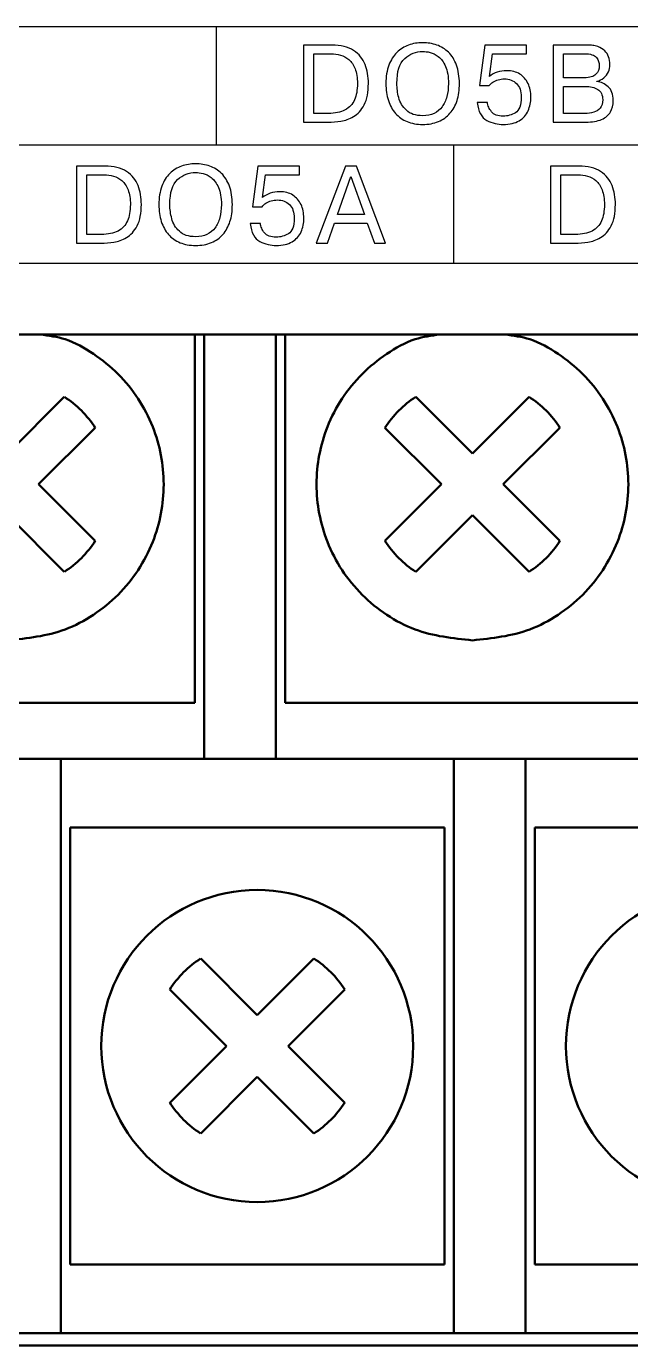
# Model space of a CAD drawing. Header units: millimetres. Extents: x 3520 to 8864, y 403 to 1747.
# Drawn here: x 7332.43 to 7342.12, y 1160.65 to 1181.79 of the extents above; entities that cross this region are included whole.
import ezdxf

# ---------------------------------------------------------------- set-up
doc = ezdxf.new("R2010")
doc.units = ezdxf.units.MM
doc.layers.add('main', color=5, linetype='Continuous', lineweight=50)
doc.layers.add('text', color=250, linetype='Continuous')

msp = doc.modelspace()

# ---------------------------------------------------------------- linework, layer by layer
at = {"layer": 'main', "color": 0, "linetype": 'Continuous'}
for p, q in [((7319.534, 1176.85, 1518.358), (7378.534, 1176.85, 1518.358)), ((7335.134, 1174.45, 1518.358), (7335.134, 1176.85, 1518.358)), ((7335.284, 1176.85, 1518.358), (7335.284, 1171.05, 1518.358)), ((7336.434, 1171.05, 1518.358), (7336.434, 1176.85, 1518.358)), ((7336.584, 1176.85, 1518.358), (7336.584, 1174.45, 1518.358)), ((7332.134, 1174.945, 1518.358), (7333.041, 1175.852, 1518.358)), ((7338.677, 1175.852, 1518.358), (7339.584, 1174.945, 1518.358)), ((7339.584, 1174.945, 1518.358), (7340.491, 1175.852, 1518.358)), ((7333.536, 1175.357, 1518.358), (7332.629, 1174.45, 1518.358)), ((7339.089, 1174.45, 1518.358), (7338.182, 1175.357, 1518.358)), ((7340.986, 1175.357, 1518.358), (7340.079, 1174.45, 1518.358)), ((7332.629, 1174.45, 1518.358), (7333.536, 1173.542, 1518.358)), ((7335.134, 1170.95, 1518.358), (7335.134, 1174.45, 1518.358)), ((7336.584, 1174.45, 1518.358), (7336.584, 1170.95, 1518.358)), ((7338.182, 1173.542, 1518.358), (7339.089, 1174.45, 1518.358)), ((7340.079, 1174.45, 1518.358), (7340.986, 1173.542, 1518.358)), ((7333.041, 1173.047, 1518.358), (7332.134, 1173.955, 1518.358)), ((7339.584, 1173.955, 1518.358), (7338.677, 1173.047, 1518.358)), ((7340.491, 1173.047, 1518.358), (7339.584, 1173.955, 1518.358)), ((7335.284, 1171.05, 1518.358), (7335.284, 1170.05, 1518.358)), ((7336.434, 1170.05, 1518.358), (7336.434, 1171.05, 1518.358)), ((7329.134, 1170.95, 1518.358), (7335.134, 1170.95, 1518.358)), ((7336.584, 1170.95, 1518.358), (7342.584, 1170.95, 1518.358)), ((7335.284, 1170.05, 1518.358), (7328.984, 1170.05, 1518.358)), ((7332.984, 1161.85, 1518.358), (7332.984, 1170.05, 1518.358)), ((7335.284, 1170.05, 1518.358), (7336.434, 1170.05, 1518.358)), ((7342.734, 1170.05, 1518.358), (7336.434, 1170.05, 1518.358)), ((7339.284, 1170.05, 1518.358), (7339.284, 1161.85, 1518.358)), ((7340.434, 1161.85, 1518.358), (7340.434, 1170.05, 1518.358)), ((7339.134, 1168.95, 1518.358), (7333.134, 1168.95, 1518.358)), ((7333.134, 1168.95, 1518.358), (7333.134, 1165.45, 1518.358)), ((7339.134, 1165.45, 1518.358), (7339.134, 1168.95, 1518.358)), ((7340.584, 1168.95, 1518.358), (7340.584, 1165.45, 1518.358)), ((7346.584, 1168.95, 1518.358), (7340.584, 1168.95, 1518.358)), ((7336.134, 1165.945, 1518.358), (7335.227, 1166.852, 1518.358)), ((7337.041, 1166.852, 1518.358), (7336.134, 1165.945, 1518.358)), ((7334.732, 1166.357, 1518.358), (7335.639, 1165.45, 1518.358)), ((7336.629, 1165.45, 1518.358), (7337.536, 1166.357, 1518.358)), ((7333.134, 1165.45, 1518.358), (7333.134, 1161.95, 1518.358)), ((7335.639, 1165.45, 1518.358), (7334.732, 1164.542, 1518.358)), ((7337.536, 1164.542, 1518.358), (7336.629, 1165.45, 1518.358)), ((7339.134, 1161.95, 1518.358), (7339.134, 1165.45, 1518.358)), ((7340.584, 1165.45, 1518.358), (7340.584, 1161.95, 1518.358)), ((7335.227, 1164.047, 1518.358), (7336.134, 1164.955, 1518.358)), ((7336.134, 1164.955, 1518.358), (7337.041, 1164.047, 1518.358)), ((7332.984, 1160.85, 1518.358), (7332.984, 1161.85, 1518.358)), ((7333.134, 1161.95, 1518.358), (7339.134, 1161.95, 1518.358)), ((7339.284, 1161.85, 1518.358), (7339.284, 1160.85, 1518.358)), ((7340.434, 1160.85, 1518.358), (7340.434, 1161.85, 1518.358)), ((7340.584, 1161.95, 1518.358), (7346.584, 1161.95, 1518.358)), ((7331.834, 1160.85, 1518.358), (7332.984, 1160.85, 1518.358)), ((7332.984, 1160.85, 1518.358), (7339.284, 1160.85, 1518.358)), ((7339.284, 1160.85, 1518.358), (7340.434, 1160.85, 1518.358)), ((7340.434, 1160.85, 1518.358), (7346.734, 1160.85, 1518.358)), ((7320.934, 1160.65, 1518.358), (7377.134, 1160.65, 1518.358))]:
    msp.add_line(p, q, dxfattribs=at)
for centre in [(7336.134, 1165.45, 1518.358), (7343.584, 1165.45, 1518.358)]:
    msp.add_circle(centre, 2.5, dxfattribs=at)
for centre, start, end in [((7332.134, 1174.45, 1518.358), 32.9031, 57.0969), ((7339.584, 1174.45, 1518.358), 122.9031, 147.0969), ((7339.584, 1174.45, 1518.358), 32.9031, 57.0969), ((7332.134, 1174.45, 1518.358), 302.9031, 327.0969), ((7339.584, 1174.45, 1518.358), 212.9031, 237.0969), ((7339.584, 1174.45, 1518.358), 302.9031, 327.0969), ((7336.134, 1165.45, 1518.358), 122.9031, 147.0969), ((7336.134, 1165.45, 1518.358), 32.9031, 57.0969), ((7336.134, 1165.45, 1518.358), 212.9031, 237.0969), ((7336.134, 1165.45, 1518.358), 302.9031, 327.0969)]:
    msp.add_arc(centre, 1.67, start, end, dxfattribs=at)
for points, knots in [([(7332.658, 1176.85, 1518.358), (7332.793, 1176.832, 1518.358), (7333.097, 1176.792, 1518.358), (7333.515, 1176.549, 1518.358), (7333.914, 1176.231, 1518.358), (7334.239, 1175.832, 1518.358), (7334.54, 1175.249, 1518.358), (7334.695, 1174.45, 1518.358), (7334.54, 1173.65, 1518.358), (7334.239, 1173.067, 1518.358), (7333.914, 1172.669, 1518.358), (7333.516, 1172.346, 1518.358), (7332.934, 1172.035, 1518.358), (7332.448, 1171.983, 1518.358), (7332.134, 1171.95, 1518.358)], [0, 0, 0, 0, 0.055286, 0.12523, 0.195101, 0.265045, 0.334916, 0.463401, 0.591886, 0.66183, 0.7317, 0.801644, 0.871515, 1, 1, 1, 1]), ([(7339.584, 1171.95, 1518.358), (7339.27, 1171.983, 1518.358), (7338.784, 1172.035, 1518.358), (7338.201, 1172.346, 1518.358), (7337.804, 1172.669, 1518.358), (7337.479, 1173.067, 1518.358), (7337.178, 1173.65, 1518.358), (7337.023, 1174.45, 1518.358), (7337.178, 1175.25, 1518.358), (7337.479, 1175.832, 1518.358), (7337.804, 1176.231, 1518.358), (7338.203, 1176.549, 1518.358), (7338.621, 1176.792, 1518.358), (7338.925, 1176.832, 1518.358), (7339.06, 1176.85, 1518.358)], [0, 0, 0, 0, 0.128485, 0.198429, 0.2683, 0.338244, 0.408114, 0.536599, 0.665084, 0.735028, 0.804899, 0.874843, 0.944714, 1, 1, 1, 1]), ([(7340.108, 1176.85, 1518.358), (7340.243, 1176.832, 1518.358), (7340.547, 1176.792, 1518.358), (7340.965, 1176.549, 1518.358), (7341.364, 1176.231, 1518.358), (7341.689, 1175.832, 1518.358), (7341.99, 1175.249, 1518.358), (7342.145, 1174.45, 1518.358), (7341.99, 1173.65, 1518.358), (7341.689, 1173.067, 1518.358), (7341.364, 1172.669, 1518.358), (7340.966, 1172.346, 1518.358), (7340.384, 1172.035, 1518.358), (7339.898, 1171.983, 1518.358), (7339.584, 1171.95, 1518.358)], [0, 0, 0, 0, 0.055286, 0.12523, 0.195101, 0.265045, 0.334916, 0.463401, 0.591886, 0.66183, 0.7317, 0.801644, 0.871515, 1, 1, 1, 1])]:
    msp.add_open_spline(points, degree=3, knots=knots, dxfattribs=at)
at = {"layer": 'text', "color": 0}
for points, knots in [([(7321.181, 1177.988, 1518.358), (7321.181, 1177.988, 1518.358), (7376.381, 1177.988, 1518.358), (7376.381, 1177.988, 1518.358), (7376.381, 1177.988, 1518.358), (7376.381, 1177.988, 1518.358), (7376.381, 1181.788, 1518.358), (7376.381, 1181.788, 1518.358), (7376.381, 1181.788, 1518.358), (7376.381, 1181.788, 1518.358), (7321.181, 1181.788, 1518.358), (7321.181, 1181.788, 1518.358), (7321.181, 1181.788, 1518.358), (7321.181, 1181.788, 1518.358), (7321.181, 1177.988, 1518.358), (7321.181, 1177.988, 1518.358)], [0, 0, 0, 0, 0.25, 0.25, 0.25, 0.25, 0.5, 0.5, 0.5, 0.5, 0.75, 0.75, 0.75, 0.75, 1, 1, 1, 1]), ([(7336.875, 1181.489, 1518.358), (7336.875, 1181.489, 1518.358), (7337.329, 1181.489, 1518.358), (7337.329, 1181.489, 1518.358), (7337.329, 1181.489, 1518.358), (7337.474, 1181.489, 1518.358), (7337.591, 1181.46, 1518.358), (7337.678, 1181.402, 1518.358), (7337.678, 1181.402, 1518.358), (7337.766, 1181.344, 1518.358), (7337.828, 1181.269, 1518.358), (7337.863, 1181.177, 1518.358), (7337.863, 1181.177, 1518.358), (7337.899, 1181.084, 1518.358), (7337.916, 1180.983, 1518.358), (7337.916, 1180.875, 1518.358), (7337.916, 1180.875, 1518.358), (7337.916, 1180.733, 1518.358), (7337.894, 1180.619, 1518.358), (7337.848, 1180.532, 1518.358), (7337.848, 1180.532, 1518.358), (7337.803, 1180.446, 1518.358), (7337.746, 1180.383, 1518.358), (7337.678, 1180.343, 1518.358), (7337.678, 1180.343, 1518.358), (7337.644, 1180.324, 1518.358), (7337.61, 1180.308, 1518.358), (7337.577, 1180.296, 1518.358), (7337.577, 1180.296, 1518.358), (7337.543, 1180.283, 1518.358), (7337.51, 1180.274, 1518.358), (7337.475, 1180.269, 1518.358), (7337.475, 1180.269, 1518.358), (7337.408, 1180.259, 1518.358), (7337.339, 1180.254, 1518.358), (7337.267, 1180.254, 1518.358), (7337.267, 1180.254, 1518.358), (7337.267, 1180.254, 1518.358), (7336.875, 1180.254, 1518.358), (7336.875, 1180.254, 1518.358), (7336.875, 1180.254, 1518.358), (7336.875, 1180.254, 1518.358), (7336.875, 1181.489, 1518.358), (7336.875, 1181.489, 1518.358)], [0, 0, 0, 0, 0.090909, 0.090909, 0.090909, 0.090909, 0.181818, 0.181818, 0.181818, 0.181818, 0.272727, 0.272727, 0.272727, 0.272727, 0.363636, 0.363636, 0.363636, 0.363636, 0.454545, 0.454545, 0.454545, 0.454545, 0.545455, 0.545455, 0.545455, 0.545455, 0.636364, 0.636364, 0.636364, 0.636364, 0.727273, 0.727273, 0.727273, 0.727273, 0.818182, 0.818182, 0.818182, 0.818182, 0.909091, 0.909091, 0.909091, 0.909091, 1, 1, 1, 1]), ([(7338.786, 1180.217, 1518.358), (7338.692, 1180.217, 1518.358), (7338.609, 1180.232, 1518.358), (7338.536, 1180.262, 1518.358), (7338.536, 1180.262, 1518.358), (7338.463, 1180.292, 1518.358), (7338.401, 1180.336, 1518.358), (7338.351, 1180.393, 1518.358), (7338.351, 1180.393, 1518.358), (7338.301, 1180.449, 1518.358), (7338.263, 1180.518, 1518.358), (7338.236, 1180.6, 1518.358), (7338.236, 1180.6, 1518.358), (7338.21, 1180.682, 1518.358), (7338.197, 1180.772, 1518.358), (7338.197, 1180.871, 1518.358), (7338.197, 1180.871, 1518.358), (7338.197, 1180.984, 1518.358), (7338.212, 1181.082, 1518.358), (7338.244, 1181.165, 1518.358), (7338.244, 1181.165, 1518.358), (7338.275, 1181.249, 1518.358), (7338.318, 1181.317, 1518.358), (7338.372, 1181.37, 1518.358), (7338.372, 1181.37, 1518.358), (7338.427, 1181.423, 1518.358), (7338.49, 1181.462, 1518.358), (7338.56, 1181.488, 1518.358), (7338.56, 1181.488, 1518.358), (7338.631, 1181.513, 1518.358), (7338.706, 1181.526, 1518.358), (7338.786, 1181.526, 1518.358), (7338.786, 1181.526, 1518.358), (7338.866, 1181.526, 1518.358), (7338.941, 1181.513, 1518.358), (7339.012, 1181.489, 1518.358), (7339.012, 1181.489, 1518.358), (7339.083, 1181.464, 1518.358), (7339.146, 1181.425, 1518.358), (7339.2, 1181.372, 1518.358), (7339.2, 1181.372, 1518.358), (7339.255, 1181.319, 1518.358), (7339.297, 1181.251, 1518.358), (7339.328, 1181.167, 1518.358), (7339.328, 1181.167, 1518.358), (7339.359, 1181.083, 1518.358), (7339.375, 1180.984, 1518.358), (7339.375, 1180.871, 1518.358), (7339.375, 1180.871, 1518.358), (7339.375, 1180.769, 1518.358), (7339.362, 1180.677, 1518.358), (7339.337, 1180.598, 1518.358), (7339.337, 1180.598, 1518.358), (7339.311, 1180.519, 1518.358), (7339.273, 1180.451, 1518.358), (7339.223, 1180.395, 1518.358), (7339.223, 1180.395, 1518.358), (7339.173, 1180.338, 1518.358), (7339.112, 1180.294, 1518.358), (7339.038, 1180.263, 1518.358), (7339.038, 1180.263, 1518.358), (7338.965, 1180.232, 1518.358), (7338.881, 1180.217, 1518.358), (7338.786, 1180.217, 1518.358)], [0, 0, 0, 0, 0.0625, 0.0625, 0.0625, 0.0625, 0.125, 0.125, 0.125, 0.125, 0.1875, 0.1875, 0.1875, 0.1875, 0.25, 0.25, 0.25, 0.25, 0.3125, 0.3125, 0.3125, 0.3125, 0.375, 0.375, 0.375, 0.375, 0.4375, 0.4375, 0.4375, 0.4375, 0.5, 0.5, 0.5, 0.5, 0.5625, 0.5625, 0.5625, 0.5625, 0.625, 0.625, 0.625, 0.625, 0.6875, 0.6875, 0.6875, 0.6875, 0.75, 0.75, 0.75, 0.75, 0.8125, 0.8125, 0.8125, 0.8125, 0.875, 0.875, 0.875, 0.875, 0.9375, 0.9375, 0.9375, 0.9375, 1, 1, 1, 1]), ([(7339.662, 1180.57, 1518.358), (7339.662, 1180.57, 1518.358), (7339.824, 1180.57, 1518.358), (7339.824, 1180.57, 1518.358), (7339.824, 1180.57, 1518.358), (7339.828, 1180.542, 1518.358), (7339.836, 1180.516, 1518.358), (7339.846, 1180.492, 1518.358), (7339.846, 1180.492, 1518.358), (7339.856, 1180.468, 1518.358), (7339.871, 1180.444, 1518.358), (7339.891, 1180.419, 1518.358), (7339.891, 1180.419, 1518.358), (7339.928, 1180.373, 1518.358), (7339.991, 1180.349, 1518.358), (7340.078, 1180.349, 1518.358), (7340.078, 1180.349, 1518.358), (7340.147, 1180.349, 1518.358), (7340.212, 1180.368, 1518.358), (7340.274, 1180.405, 1518.358), (7340.274, 1180.405, 1518.358), (7340.335, 1180.442, 1518.358), (7340.366, 1180.525, 1518.358), (7340.366, 1180.654, 1518.358), (7340.366, 1180.654, 1518.358), (7340.366, 1180.751, 1518.358), (7340.341, 1180.824, 1518.358), (7340.291, 1180.872, 1518.358), (7340.291, 1180.872, 1518.358), (7340.241, 1180.921, 1518.358), (7340.176, 1180.946, 1518.358), (7340.094, 1180.946, 1518.358), (7340.094, 1180.946, 1518.358), (7340.062, 1180.946, 1518.358), (7340.031, 1180.941, 1518.358), (7339.999, 1180.933, 1518.358), (7339.999, 1180.933, 1518.358), (7339.968, 1180.924, 1518.358), (7339.939, 1180.911, 1518.358), (7339.912, 1180.895, 1518.358), (7339.912, 1180.895, 1518.358), (7339.886, 1180.878, 1518.358), (7339.866, 1180.859, 1518.358), (7339.853, 1180.838, 1518.358), (7339.853, 1180.838, 1518.358), (7339.853, 1180.838, 1518.358), (7339.697, 1180.838, 1518.358), (7339.697, 1180.838, 1518.358), (7339.697, 1180.838, 1518.358), (7339.697, 1180.838, 1518.358), (7339.784, 1181.489, 1518.358), (7339.784, 1181.489, 1518.358), (7339.784, 1181.489, 1518.358), (7339.784, 1181.489, 1518.358), (7340.451, 1181.489, 1518.358), (7340.451, 1181.489, 1518.358), (7340.451, 1181.489, 1518.358), (7340.451, 1181.489, 1518.358), (7340.451, 1181.349, 1518.358), (7340.451, 1181.349, 1518.358), (7340.451, 1181.349, 1518.358), (7340.451, 1181.349, 1518.358), (7339.905, 1181.349, 1518.358), (7339.905, 1181.349, 1518.358), (7339.905, 1181.349, 1518.358), (7339.905, 1181.349, 1518.358), (7339.856, 1180.984, 1518.358), (7339.856, 1180.984, 1518.358), (7339.856, 1180.984, 1518.358), (7339.929, 1181.047, 1518.358), (7340.021, 1181.078, 1518.358), (7340.135, 1181.078, 1518.358), (7340.135, 1181.078, 1518.358), (7340.215, 1181.078, 1518.358), (7340.285, 1181.06, 1518.358), (7340.343, 1181.023, 1518.358), (7340.343, 1181.023, 1518.358), (7340.401, 1180.987, 1518.358), (7340.446, 1180.937, 1518.358), (7340.476, 1180.872, 1518.358), (7340.476, 1180.872, 1518.358), (7340.506, 1180.808, 1518.358), (7340.521, 1180.736, 1518.358), (7340.521, 1180.656, 1518.358), (7340.521, 1180.656, 1518.358), (7340.521, 1180.575, 1518.358), (7340.506, 1180.501, 1518.358), (7340.477, 1180.435, 1518.358), (7340.477, 1180.435, 1518.358), (7340.448, 1180.369, 1518.358), (7340.4, 1180.316, 1518.358), (7340.333, 1180.276, 1518.358), (7340.333, 1180.276, 1518.358), (7340.267, 1180.236, 1518.358), (7340.182, 1180.217, 1518.358), (7340.078, 1180.217, 1518.358), (7340.078, 1180.217, 1518.358), (7339.99, 1180.217, 1518.358), (7339.903, 1180.238, 1518.358), (7339.816, 1180.281, 1518.358), (7339.816, 1180.281, 1518.358), (7339.729, 1180.324, 1518.358), (7339.677, 1180.42, 1518.358), (7339.662, 1180.57, 1518.358)], [0, 0, 0, 0, 0.038462, 0.038462, 0.038462, 0.038462, 0.076923, 0.076923, 0.076923, 0.076923, 0.115385, 0.115385, 0.115385, 0.115385, 0.153846, 0.153846, 0.153846, 0.153846, 0.192308, 0.192308, 0.192308, 0.192308, 0.230769, 0.230769, 0.230769, 0.230769, 0.269231, 0.269231, 0.269231, 0.269231, 0.307692, 0.307692, 0.307692, 0.307692, 0.346154, 0.346154, 0.346154, 0.346154, 0.384615, 0.384615, 0.384615, 0.384615, 0.423077, 0.423077, 0.423077, 0.423077, 0.461538, 0.461538, 0.461538, 0.461538, 0.5, 0.5, 0.5, 0.5, 0.538462, 0.538462, 0.538462, 0.538462, 0.576923, 0.576923, 0.576923, 0.576923, 0.615385, 0.615385, 0.615385, 0.615385, 0.653846, 0.653846, 0.653846, 0.653846, 0.692308, 0.692308, 0.692308, 0.692308, 0.730769, 0.730769, 0.730769, 0.730769, 0.769231, 0.769231, 0.769231, 0.769231, 0.807692, 0.807692, 0.807692, 0.807692, 0.846154, 0.846154, 0.846154, 0.846154, 0.884615, 0.884615, 0.884615, 0.884615, 0.923077, 0.923077, 0.923077, 0.923077, 0.961538, 0.961538, 0.961538, 0.961538, 1, 1, 1, 1]), ([(7340.878, 1181.489, 1518.358), (7340.878, 1181.489, 1518.358), (7341.419, 1181.489, 1518.358), (7341.419, 1181.489, 1518.358), (7341.419, 1181.489, 1518.358), (7341.454, 1181.489, 1518.358), (7341.485, 1181.487, 1518.358), (7341.512, 1181.483, 1518.358), (7341.512, 1181.483, 1518.358), (7341.54, 1181.479, 1518.358), (7341.566, 1181.472, 1518.358), (7341.592, 1181.464, 1518.358), (7341.592, 1181.464, 1518.358), (7341.639, 1181.448, 1518.358), (7341.677, 1181.426, 1518.358), (7341.705, 1181.397, 1518.358), (7341.705, 1181.397, 1518.358), (7341.734, 1181.369, 1518.358), (7341.755, 1181.336, 1518.358), (7341.768, 1181.299, 1518.358), (7341.768, 1181.299, 1518.358), (7341.782, 1181.262, 1518.358), (7341.788, 1181.22, 1518.358), (7341.788, 1181.175, 1518.358), (7341.788, 1181.175, 1518.358), (7341.788, 1181.134, 1518.358), (7341.78, 1181.095, 1518.358), (7341.763, 1181.057, 1518.358), (7341.763, 1181.057, 1518.358), (7341.747, 1181.02, 1518.358), (7341.723, 1180.988, 1518.358), (7341.691, 1180.961, 1518.358), (7341.691, 1180.961, 1518.358), (7341.659, 1180.935, 1518.358), (7341.622, 1180.918, 1518.358), (7341.581, 1180.91, 1518.358), (7341.581, 1180.91, 1518.358), (7341.581, 1180.91, 1518.358), (7341.581, 1180.905, 1518.358), (7341.581, 1180.905, 1518.358), (7341.581, 1180.905, 1518.358), (7341.645, 1180.895, 1518.358), (7341.705, 1180.866, 1518.358), (7341.759, 1180.82, 1518.358), (7341.759, 1180.82, 1518.358), (7341.814, 1180.774, 1518.358), (7341.841, 1180.7, 1518.358), (7341.841, 1180.598, 1518.358), (7341.841, 1180.598, 1518.358), (7341.841, 1180.529, 1518.358), (7341.826, 1180.468, 1518.358), (7341.797, 1180.417, 1518.358), (7341.797, 1180.417, 1518.358), (7341.768, 1180.365, 1518.358), (7341.72, 1180.326, 1518.358), (7341.655, 1180.297, 1518.358), (7341.655, 1180.297, 1518.358), (7341.589, 1180.268, 1518.358), (7341.504, 1180.254, 1518.358), (7341.4, 1180.254, 1518.358), (7341.4, 1180.254, 1518.358), (7341.4, 1180.254, 1518.358), (7340.878, 1180.254, 1518.358), (7340.878, 1180.254, 1518.358), (7340.878, 1180.254, 1518.358), (7340.878, 1180.254, 1518.358), (7340.878, 1181.489, 1518.358), (7340.878, 1181.489, 1518.358)], [0, 0, 0, 0, 0.058824, 0.058824, 0.058824, 0.058824, 0.117647, 0.117647, 0.117647, 0.117647, 0.176471, 0.176471, 0.176471, 0.176471, 0.235294, 0.235294, 0.235294, 0.235294, 0.294118, 0.294118, 0.294118, 0.294118, 0.352941, 0.352941, 0.352941, 0.352941, 0.411765, 0.411765, 0.411765, 0.411765, 0.470588, 0.470588, 0.470588, 0.470588, 0.529412, 0.529412, 0.529412, 0.529412, 0.588235, 0.588235, 0.588235, 0.588235, 0.647059, 0.647059, 0.647059, 0.647059, 0.705882, 0.705882, 0.705882, 0.705882, 0.764706, 0.764706, 0.764706, 0.764706, 0.823529, 0.823529, 0.823529, 0.823529, 0.882353, 0.882353, 0.882353, 0.882353, 0.941176, 0.941176, 0.941176, 0.941176, 1, 1, 1, 1]), ([(7337.041, 1181.349, 1518.358), (7337.041, 1181.349, 1518.358), (7337.041, 1180.393, 1518.358), (7337.041, 1180.393, 1518.358), (7337.041, 1180.393, 1518.358), (7337.041, 1180.393, 1518.358), (7337.272, 1180.393, 1518.358), (7337.272, 1180.393, 1518.358), (7337.272, 1180.393, 1518.358), (7337.382, 1180.393, 1518.358), (7337.472, 1180.412, 1518.358), (7337.541, 1180.449, 1518.358), (7337.541, 1180.449, 1518.358), (7337.611, 1180.486, 1518.358), (7337.661, 1180.54, 1518.358), (7337.693, 1180.611, 1518.358), (7337.693, 1180.611, 1518.358), (7337.724, 1180.682, 1518.358), (7337.74, 1180.769, 1518.358), (7337.74, 1180.871, 1518.358), (7337.74, 1180.871, 1518.358), (7337.74, 1180.966, 1518.358), (7337.727, 1181.045, 1518.358), (7337.702, 1181.108, 1518.358), (7337.702, 1181.108, 1518.358), (7337.677, 1181.171, 1518.358), (7337.644, 1181.22, 1518.358), (7337.604, 1181.255, 1518.358), (7337.604, 1181.255, 1518.358), (7337.563, 1181.29, 1518.358), (7337.519, 1181.315, 1518.358), (7337.47, 1181.329, 1518.358), (7337.47, 1181.329, 1518.358), (7337.421, 1181.342, 1518.358), (7337.371, 1181.349, 1518.358), (7337.319, 1181.349, 1518.358), (7337.319, 1181.349, 1518.358), (7337.319, 1181.349, 1518.358), (7337.041, 1181.349, 1518.358), (7337.041, 1181.349, 1518.358)], [0, 0, 0, 0, 0.1, 0.1, 0.1, 0.1, 0.2, 0.2, 0.2, 0.2, 0.3, 0.3, 0.3, 0.3, 0.4, 0.4, 0.4, 0.4, 0.5, 0.5, 0.5, 0.5, 0.6, 0.6, 0.6, 0.6, 0.7, 0.7, 0.7, 0.7, 0.8, 0.8, 0.8, 0.8, 0.9, 0.9, 0.9, 0.9, 1, 1, 1, 1]), ([(7338.786, 1180.356, 1518.358), (7338.854, 1180.356, 1518.358), (7338.915, 1180.369, 1518.358), (7338.968, 1180.394, 1518.358), (7338.968, 1180.394, 1518.358), (7339.02, 1180.42, 1518.358), (7339.063, 1180.455, 1518.358), (7339.097, 1180.5, 1518.358), (7339.097, 1180.5, 1518.358), (7339.131, 1180.545, 1518.358), (7339.157, 1180.599, 1518.358), (7339.174, 1180.663, 1518.358), (7339.174, 1180.663, 1518.358), (7339.19, 1180.727, 1518.358), (7339.199, 1180.796, 1518.358), (7339.199, 1180.871, 1518.358), (7339.199, 1180.871, 1518.358), (7339.199, 1180.984, 1518.358), (7339.183, 1181.075, 1518.358), (7339.152, 1181.146, 1518.358), (7339.152, 1181.146, 1518.358), (7339.121, 1181.217, 1518.358), (7339.083, 1181.269, 1518.358), (7339.037, 1181.304, 1518.358), (7339.037, 1181.304, 1518.358), (7338.992, 1181.338, 1518.358), (7338.948, 1181.36, 1518.358), (7338.904, 1181.371, 1518.358), (7338.904, 1181.371, 1518.358), (7338.861, 1181.381, 1518.358), (7338.822, 1181.386, 1518.358), (7338.786, 1181.386, 1518.358), (7338.786, 1181.386, 1518.358), (7338.677, 1181.386, 1518.358), (7338.581, 1181.349, 1518.358), (7338.498, 1181.273, 1518.358), (7338.498, 1181.273, 1518.358), (7338.415, 1181.197, 1518.358), (7338.373, 1181.064, 1518.358), (7338.373, 1180.871, 1518.358), (7338.373, 1180.871, 1518.358), (7338.373, 1180.798, 1518.358), (7338.383, 1180.723, 1518.358), (7338.403, 1180.646, 1518.358), (7338.403, 1180.646, 1518.358), (7338.423, 1180.569, 1518.358), (7338.464, 1180.501, 1518.358), (7338.525, 1180.443, 1518.358), (7338.525, 1180.443, 1518.358), (7338.586, 1180.385, 1518.358), (7338.673, 1180.356, 1518.358), (7338.786, 1180.356, 1518.358)], [0, 0, 0, 0, 0.076923, 0.076923, 0.076923, 0.076923, 0.153846, 0.153846, 0.153846, 0.153846, 0.230769, 0.230769, 0.230769, 0.230769, 0.307692, 0.307692, 0.307692, 0.307692, 0.384615, 0.384615, 0.384615, 0.384615, 0.461538, 0.461538, 0.461538, 0.461538, 0.538462, 0.538462, 0.538462, 0.538462, 0.615385, 0.615385, 0.615385, 0.615385, 0.692308, 0.692308, 0.692308, 0.692308, 0.769231, 0.769231, 0.769231, 0.769231, 0.846154, 0.846154, 0.846154, 0.846154, 0.923077, 0.923077, 0.923077, 0.923077, 1, 1, 1, 1]), ([(7341.044, 1181.349, 1518.358), (7341.044, 1181.349, 1518.358), (7341.044, 1180.965, 1518.358), (7341.044, 1180.965, 1518.358), (7341.044, 1180.965, 1518.358), (7341.044, 1180.965, 1518.358), (7341.377, 1180.965, 1518.358), (7341.377, 1180.965, 1518.358), (7341.377, 1180.965, 1518.358), (7341.465, 1180.965, 1518.358), (7341.527, 1180.983, 1518.358), (7341.564, 1181.02, 1518.358), (7341.564, 1181.02, 1518.358), (7341.6, 1181.056, 1518.358), (7341.618, 1181.102, 1518.358), (7341.618, 1181.157, 1518.358), (7341.618, 1181.157, 1518.358), (7341.618, 1181.204, 1518.358), (7341.603, 1181.248, 1518.358), (7341.571, 1181.289, 1518.358), (7341.571, 1181.289, 1518.358), (7341.54, 1181.329, 1518.358), (7341.477, 1181.349, 1518.358), (7341.382, 1181.349, 1518.358), (7341.382, 1181.349, 1518.358), (7341.382, 1181.349, 1518.358), (7341.044, 1181.349, 1518.358), (7341.044, 1181.349, 1518.358)], [0, 0, 0, 0, 0.142857, 0.142857, 0.142857, 0.142857, 0.285714, 0.285714, 0.285714, 0.285714, 0.428571, 0.428571, 0.428571, 0.428571, 0.571429, 0.571429, 0.571429, 0.571429, 0.714286, 0.714286, 0.714286, 0.714286, 0.857143, 0.857143, 0.857143, 0.857143, 1, 1, 1, 1]), ([(7341.044, 1180.826, 1518.358), (7341.044, 1180.826, 1518.358), (7341.044, 1180.393, 1518.358), (7341.044, 1180.393, 1518.358), (7341.044, 1180.393, 1518.358), (7341.044, 1180.393, 1518.358), (7341.387, 1180.393, 1518.358), (7341.387, 1180.393, 1518.358), (7341.387, 1180.393, 1518.358), (7341.438, 1180.393, 1518.358), (7341.485, 1180.399, 1518.358), (7341.528, 1180.411, 1518.358), (7341.528, 1180.411, 1518.358), (7341.57, 1180.422, 1518.358), (7341.605, 1180.444, 1518.358), (7341.632, 1180.477, 1518.358), (7341.632, 1180.477, 1518.358), (7341.658, 1180.509, 1518.358), (7341.672, 1180.554, 1518.358), (7341.672, 1180.612, 1518.358), (7341.672, 1180.612, 1518.358), (7341.672, 1180.691, 1518.358), (7341.646, 1180.746, 1518.358), (7341.595, 1180.778, 1518.358), (7341.595, 1180.778, 1518.358), (7341.545, 1180.81, 1518.358), (7341.475, 1180.826, 1518.358), (7341.387, 1180.826, 1518.358), (7341.387, 1180.826, 1518.358), (7341.387, 1180.826, 1518.358), (7341.044, 1180.826, 1518.358), (7341.044, 1180.826, 1518.358)], [0, 0, 0, 0, 0.125, 0.125, 0.125, 0.125, 0.25, 0.25, 0.25, 0.25, 0.375, 0.375, 0.375, 0.375, 0.5, 0.5, 0.5, 0.5, 0.625, 0.625, 0.625, 0.625, 0.75, 0.75, 0.75, 0.75, 0.875, 0.875, 0.875, 0.875, 1, 1, 1, 1]), ([(7333.235, 1179.549, 1518.358), (7333.235, 1179.549, 1518.358), (7333.689, 1179.549, 1518.358), (7333.689, 1179.549, 1518.358), (7333.689, 1179.549, 1518.358), (7333.834, 1179.549, 1518.358), (7333.951, 1179.52, 1518.358), (7334.039, 1179.463, 1518.358), (7334.039, 1179.463, 1518.358), (7334.127, 1179.405, 1518.358), (7334.188, 1179.329, 1518.358), (7334.224, 1179.237, 1518.358), (7334.224, 1179.237, 1518.358), (7334.259, 1179.144, 1518.358), (7334.276, 1179.043, 1518.358), (7334.276, 1178.935, 1518.358), (7334.276, 1178.935, 1518.358), (7334.276, 1178.793, 1518.358), (7334.254, 1178.679, 1518.358), (7334.209, 1178.593, 1518.358), (7334.209, 1178.593, 1518.358), (7334.163, 1178.506, 1518.358), (7334.106, 1178.443, 1518.358), (7334.038, 1178.404, 1518.358), (7334.038, 1178.404, 1518.358), (7334.004, 1178.384, 1518.358), (7333.97, 1178.368, 1518.358), (7333.937, 1178.356, 1518.358), (7333.937, 1178.356, 1518.358), (7333.904, 1178.343, 1518.358), (7333.87, 1178.335, 1518.358), (7333.835, 1178.33, 1518.358), (7333.835, 1178.33, 1518.358), (7333.768, 1178.319, 1518.358), (7333.699, 1178.314, 1518.358), (7333.627, 1178.314, 1518.358), (7333.627, 1178.314, 1518.358), (7333.627, 1178.314, 1518.358), (7333.235, 1178.314, 1518.358), (7333.235, 1178.314, 1518.358), (7333.235, 1178.314, 1518.358), (7333.235, 1178.314, 1518.358), (7333.235, 1179.549, 1518.358), (7333.235, 1179.549, 1518.358)], [0, 0, 0, 0, 0.090909, 0.090909, 0.090909, 0.090909, 0.181818, 0.181818, 0.181818, 0.181818, 0.272727, 0.272727, 0.272727, 0.272727, 0.363636, 0.363636, 0.363636, 0.363636, 0.454545, 0.454545, 0.454545, 0.454545, 0.545455, 0.545455, 0.545455, 0.545455, 0.636364, 0.636364, 0.636364, 0.636364, 0.727273, 0.727273, 0.727273, 0.727273, 0.818182, 0.818182, 0.818182, 0.818182, 0.909091, 0.909091, 0.909091, 0.909091, 1, 1, 1, 1]), ([(7335.146, 1178.277, 1518.358), (7335.052, 1178.277, 1518.358), (7334.969, 1178.292, 1518.358), (7334.896, 1178.322, 1518.358), (7334.896, 1178.322, 1518.358), (7334.823, 1178.352, 1518.358), (7334.762, 1178.396, 1518.358), (7334.711, 1178.453, 1518.358), (7334.711, 1178.453, 1518.358), (7334.661, 1178.509, 1518.358), (7334.623, 1178.579, 1518.358), (7334.596, 1178.66, 1518.358), (7334.596, 1178.66, 1518.358), (7334.57, 1178.742, 1518.358), (7334.557, 1178.832, 1518.358), (7334.557, 1178.932, 1518.358), (7334.557, 1178.932, 1518.358), (7334.557, 1179.044, 1518.358), (7334.572, 1179.142, 1518.358), (7334.604, 1179.226, 1518.358), (7334.604, 1179.226, 1518.358), (7334.635, 1179.309, 1518.358), (7334.678, 1179.377, 1518.358), (7334.733, 1179.43, 1518.358), (7334.733, 1179.43, 1518.358), (7334.787, 1179.483, 1518.358), (7334.85, 1179.522, 1518.358), (7334.921, 1179.548, 1518.358), (7334.921, 1179.548, 1518.358), (7334.992, 1179.573, 1518.358), (7335.066, 1179.586, 1518.358), (7335.146, 1179.586, 1518.358), (7335.146, 1179.586, 1518.358), (7335.226, 1179.586, 1518.358), (7335.301, 1179.574, 1518.358), (7335.373, 1179.549, 1518.358), (7335.373, 1179.549, 1518.358), (7335.444, 1179.524, 1518.358), (7335.506, 1179.485, 1518.358), (7335.561, 1179.432, 1518.358), (7335.561, 1179.432, 1518.358), (7335.615, 1179.38, 1518.358), (7335.657, 1179.311, 1518.358), (7335.689, 1179.227, 1518.358), (7335.689, 1179.227, 1518.358), (7335.719, 1179.143, 1518.358), (7335.735, 1179.045, 1518.358), (7335.735, 1178.932, 1518.358), (7335.735, 1178.932, 1518.358), (7335.735, 1178.829, 1518.358), (7335.722, 1178.738, 1518.358), (7335.697, 1178.659, 1518.358), (7335.697, 1178.659, 1518.358), (7335.671, 1178.579, 1518.358), (7335.633, 1178.511, 1518.358), (7335.583, 1178.455, 1518.358), (7335.583, 1178.455, 1518.358), (7335.533, 1178.398, 1518.358), (7335.472, 1178.355, 1518.358), (7335.399, 1178.323, 1518.358), (7335.399, 1178.323, 1518.358), (7335.325, 1178.293, 1518.358), (7335.241, 1178.277, 1518.358), (7335.146, 1178.277, 1518.358)], [0, 0, 0, 0, 0.0625, 0.0625, 0.0625, 0.0625, 0.125, 0.125, 0.125, 0.125, 0.1875, 0.1875, 0.1875, 0.1875, 0.25, 0.25, 0.25, 0.25, 0.3125, 0.3125, 0.3125, 0.3125, 0.375, 0.375, 0.375, 0.375, 0.4375, 0.4375, 0.4375, 0.4375, 0.5, 0.5, 0.5, 0.5, 0.5625, 0.5625, 0.5625, 0.5625, 0.625, 0.625, 0.625, 0.625, 0.6875, 0.6875, 0.6875, 0.6875, 0.75, 0.75, 0.75, 0.75, 0.8125, 0.8125, 0.8125, 0.8125, 0.875, 0.875, 0.875, 0.875, 0.9375, 0.9375, 0.9375, 0.9375, 1, 1, 1, 1]), ([(7336.023, 1178.63, 1518.358), (7336.023, 1178.63, 1518.358), (7336.185, 1178.63, 1518.358), (7336.185, 1178.63, 1518.358), (7336.185, 1178.63, 1518.358), (7336.189, 1178.602, 1518.358), (7336.196, 1178.576, 1518.358), (7336.206, 1178.552, 1518.358), (7336.206, 1178.552, 1518.358), (7336.216, 1178.528, 1518.358), (7336.231, 1178.504, 1518.358), (7336.251, 1178.479, 1518.358), (7336.251, 1178.479, 1518.358), (7336.288, 1178.433, 1518.358), (7336.351, 1178.41, 1518.358), (7336.439, 1178.41, 1518.358), (7336.439, 1178.41, 1518.358), (7336.507, 1178.41, 1518.358), (7336.572, 1178.428, 1518.358), (7336.634, 1178.465, 1518.358), (7336.634, 1178.465, 1518.358), (7336.695, 1178.502, 1518.358), (7336.726, 1178.585, 1518.358), (7336.726, 1178.714, 1518.358), (7336.726, 1178.714, 1518.358), (7336.726, 1178.811, 1518.358), (7336.701, 1178.884, 1518.358), (7336.651, 1178.933, 1518.358), (7336.651, 1178.933, 1518.358), (7336.601, 1178.981, 1518.358), (7336.536, 1179.006, 1518.358), (7336.454, 1179.006, 1518.358), (7336.454, 1179.006, 1518.358), (7336.423, 1179.006, 1518.358), (7336.391, 1179.001, 1518.358), (7336.359, 1178.993, 1518.358), (7336.359, 1178.993, 1518.358), (7336.328, 1178.984, 1518.358), (7336.299, 1178.972, 1518.358), (7336.272, 1178.955, 1518.358), (7336.272, 1178.955, 1518.358), (7336.246, 1178.938, 1518.358), (7336.226, 1178.919, 1518.358), (7336.213, 1178.898, 1518.358), (7336.213, 1178.898, 1518.358), (7336.213, 1178.898, 1518.358), (7336.057, 1178.898, 1518.358), (7336.057, 1178.898, 1518.358), (7336.057, 1178.898, 1518.358), (7336.057, 1178.898, 1518.358), (7336.144, 1179.549, 1518.358), (7336.144, 1179.549, 1518.358), (7336.144, 1179.549, 1518.358), (7336.144, 1179.549, 1518.358), (7336.811, 1179.549, 1518.358), (7336.811, 1179.549, 1518.358), (7336.811, 1179.549, 1518.358), (7336.811, 1179.549, 1518.358), (7336.811, 1179.409, 1518.358), (7336.811, 1179.409, 1518.358), (7336.811, 1179.409, 1518.358), (7336.811, 1179.409, 1518.358), (7336.265, 1179.409, 1518.358), (7336.265, 1179.409, 1518.358), (7336.265, 1179.409, 1518.358), (7336.265, 1179.409, 1518.358), (7336.217, 1179.044, 1518.358), (7336.217, 1179.044, 1518.358), (7336.217, 1179.044, 1518.358), (7336.289, 1179.107, 1518.358), (7336.382, 1179.138, 1518.358), (7336.495, 1179.138, 1518.358), (7336.495, 1179.138, 1518.358), (7336.576, 1179.138, 1518.358), (7336.645, 1179.12, 1518.358), (7336.703, 1179.084, 1518.358), (7336.703, 1179.084, 1518.358), (7336.762, 1179.047, 1518.358), (7336.806, 1178.997, 1518.358), (7336.836, 1178.933, 1518.358), (7336.836, 1178.933, 1518.358), (7336.866, 1178.868, 1518.358), (7336.881, 1178.796, 1518.358), (7336.881, 1178.716, 1518.358), (7336.881, 1178.716, 1518.358), (7336.881, 1178.635, 1518.358), (7336.867, 1178.561, 1518.358), (7336.837, 1178.495, 1518.358), (7336.837, 1178.495, 1518.358), (7336.808, 1178.429, 1518.358), (7336.76, 1178.376, 1518.358), (7336.693, 1178.336, 1518.358), (7336.693, 1178.336, 1518.358), (7336.627, 1178.297, 1518.358), (7336.542, 1178.277, 1518.358), (7336.439, 1178.277, 1518.358), (7336.439, 1178.277, 1518.358), (7336.351, 1178.277, 1518.358), (7336.263, 1178.298, 1518.358), (7336.176, 1178.342, 1518.358), (7336.176, 1178.342, 1518.358), (7336.089, 1178.385, 1518.358), (7336.038, 1178.481, 1518.358), (7336.023, 1178.63, 1518.358)], [0, 0, 0, 0, 0.038462, 0.038462, 0.038462, 0.038462, 0.076923, 0.076923, 0.076923, 0.076923, 0.115385, 0.115385, 0.115385, 0.115385, 0.153846, 0.153846, 0.153846, 0.153846, 0.192308, 0.192308, 0.192308, 0.192308, 0.230769, 0.230769, 0.230769, 0.230769, 0.269231, 0.269231, 0.269231, 0.269231, 0.307692, 0.307692, 0.307692, 0.307692, 0.346154, 0.346154, 0.346154, 0.346154, 0.384615, 0.384615, 0.384615, 0.384615, 0.423077, 0.423077, 0.423077, 0.423077, 0.461538, 0.461538, 0.461538, 0.461538, 0.5, 0.5, 0.5, 0.5, 0.538462, 0.538462, 0.538462, 0.538462, 0.576923, 0.576923, 0.576923, 0.576923, 0.615385, 0.615385, 0.615385, 0.615385, 0.653846, 0.653846, 0.653846, 0.653846, 0.692308, 0.692308, 0.692308, 0.692308, 0.730769, 0.730769, 0.730769, 0.730769, 0.769231, 0.769231, 0.769231, 0.769231, 0.807692, 0.807692, 0.807692, 0.807692, 0.846154, 0.846154, 0.846154, 0.846154, 0.884615, 0.884615, 0.884615, 0.884615, 0.923077, 0.923077, 0.923077, 0.923077, 0.961538, 0.961538, 0.961538, 0.961538, 1, 1, 1, 1]), ([(7337.375, 1178.634, 1518.358), (7337.375, 1178.634, 1518.358), (7337.259, 1178.314, 1518.358), (7337.259, 1178.314, 1518.358), (7337.259, 1178.314, 1518.358), (7337.259, 1178.314, 1518.358), (7337.081, 1178.314, 1518.358), (7337.081, 1178.314, 1518.358), (7337.081, 1178.314, 1518.358), (7337.081, 1178.314, 1518.358), (7337.548, 1179.549, 1518.358), (7337.548, 1179.549, 1518.358), (7337.548, 1179.549, 1518.358), (7337.548, 1179.549, 1518.358), (7337.725, 1179.549, 1518.358), (7337.725, 1179.549, 1518.358), (7337.725, 1179.549, 1518.358), (7337.725, 1179.549, 1518.358), (7338.192, 1178.314, 1518.358), (7338.192, 1178.314, 1518.358), (7338.192, 1178.314, 1518.358), (7338.192, 1178.314, 1518.358), (7338.014, 1178.314, 1518.358), (7338.014, 1178.314, 1518.358), (7338.014, 1178.314, 1518.358), (7338.014, 1178.314, 1518.358), (7337.897, 1178.634, 1518.358), (7337.897, 1178.634, 1518.358), (7337.897, 1178.634, 1518.358), (7337.897, 1178.634, 1518.358), (7337.375, 1178.634, 1518.358), (7337.375, 1178.634, 1518.358)], [0, 0, 0, 0, 0.125, 0.125, 0.125, 0.125, 0.25, 0.25, 0.25, 0.25, 0.375, 0.375, 0.375, 0.375, 0.5, 0.5, 0.5, 0.5, 0.625, 0.625, 0.625, 0.625, 0.75, 0.75, 0.75, 0.75, 0.875, 0.875, 0.875, 0.875, 1, 1, 1, 1]), ([(7340.835, 1179.549, 1518.358), (7340.835, 1179.549, 1518.358), (7341.289, 1179.549, 1518.358), (7341.289, 1179.549, 1518.358), (7341.289, 1179.549, 1518.358), (7341.434, 1179.549, 1518.358), (7341.551, 1179.52, 1518.358), (7341.639, 1179.463, 1518.358), (7341.639, 1179.463, 1518.358), (7341.727, 1179.405, 1518.358), (7341.788, 1179.329, 1518.358), (7341.824, 1179.237, 1518.358), (7341.824, 1179.237, 1518.358), (7341.859, 1179.144, 1518.358), (7341.876, 1179.043, 1518.358), (7341.876, 1178.935, 1518.358), (7341.876, 1178.935, 1518.358), (7341.876, 1178.793, 1518.358), (7341.854, 1178.679, 1518.358), (7341.809, 1178.593, 1518.358), (7341.809, 1178.593, 1518.358), (7341.763, 1178.506, 1518.358), (7341.706, 1178.443, 1518.358), (7341.638, 1178.404, 1518.358), (7341.638, 1178.404, 1518.358), (7341.604, 1178.384, 1518.358), (7341.57, 1178.368, 1518.358), (7341.537, 1178.356, 1518.358), (7341.537, 1178.356, 1518.358), (7341.504, 1178.343, 1518.358), (7341.47, 1178.335, 1518.358), (7341.435, 1178.33, 1518.358), (7341.435, 1178.33, 1518.358), (7341.368, 1178.319, 1518.358), (7341.299, 1178.314, 1518.358), (7341.227, 1178.314, 1518.358), (7341.227, 1178.314, 1518.358), (7341.227, 1178.314, 1518.358), (7340.835, 1178.314, 1518.358), (7340.835, 1178.314, 1518.358), (7340.835, 1178.314, 1518.358), (7340.835, 1178.314, 1518.358), (7340.835, 1179.549, 1518.358), (7340.835, 1179.549, 1518.358)], [0, 0, 0, 0, 0.090909, 0.090909, 0.090909, 0.090909, 0.181818, 0.181818, 0.181818, 0.181818, 0.272727, 0.272727, 0.272727, 0.272727, 0.363636, 0.363636, 0.363636, 0.363636, 0.454545, 0.454545, 0.454545, 0.454545, 0.545455, 0.545455, 0.545455, 0.545455, 0.636364, 0.636364, 0.636364, 0.636364, 0.727273, 0.727273, 0.727273, 0.727273, 0.818182, 0.818182, 0.818182, 0.818182, 0.909091, 0.909091, 0.909091, 0.909091, 1, 1, 1, 1]), ([(7333.401, 1179.409, 1518.358), (7333.401, 1179.409, 1518.358), (7333.401, 1178.454, 1518.358), (7333.401, 1178.454, 1518.358), (7333.401, 1178.454, 1518.358), (7333.401, 1178.454, 1518.358), (7333.632, 1178.454, 1518.358), (7333.632, 1178.454, 1518.358), (7333.632, 1178.454, 1518.358), (7333.742, 1178.454, 1518.358), (7333.832, 1178.472, 1518.358), (7333.902, 1178.509, 1518.358), (7333.902, 1178.509, 1518.358), (7333.971, 1178.546, 1518.358), (7334.022, 1178.6, 1518.358), (7334.053, 1178.671, 1518.358), (7334.053, 1178.671, 1518.358), (7334.084, 1178.742, 1518.358), (7334.1, 1178.829, 1518.358), (7334.1, 1178.932, 1518.358), (7334.1, 1178.932, 1518.358), (7334.1, 1179.026, 1518.358), (7334.087, 1179.105, 1518.358), (7334.062, 1179.168, 1518.358), (7334.062, 1179.168, 1518.358), (7334.037, 1179.231, 1518.358), (7334.005, 1179.281, 1518.358), (7333.964, 1179.316, 1518.358), (7333.964, 1179.316, 1518.358), (7333.924, 1179.351, 1518.358), (7333.879, 1179.375, 1518.358), (7333.83, 1179.389, 1518.358), (7333.83, 1179.389, 1518.358), (7333.781, 1179.403, 1518.358), (7333.731, 1179.409, 1518.358), (7333.679, 1179.409, 1518.358), (7333.679, 1179.409, 1518.358), (7333.679, 1179.409, 1518.358), (7333.401, 1179.409, 1518.358), (7333.401, 1179.409, 1518.358)], [0, 0, 0, 0, 0.1, 0.1, 0.1, 0.1, 0.2, 0.2, 0.2, 0.2, 0.3, 0.3, 0.3, 0.3, 0.4, 0.4, 0.4, 0.4, 0.5, 0.5, 0.5, 0.5, 0.6, 0.6, 0.6, 0.6, 0.7, 0.7, 0.7, 0.7, 0.8, 0.8, 0.8, 0.8, 0.9, 0.9, 0.9, 0.9, 1, 1, 1, 1]), ([(7335.146, 1178.417, 1518.358), (7335.215, 1178.417, 1518.358), (7335.275, 1178.429, 1518.358), (7335.328, 1178.454, 1518.358), (7335.328, 1178.454, 1518.358), (7335.38, 1178.48, 1518.358), (7335.424, 1178.515, 1518.358), (7335.457, 1178.56, 1518.358), (7335.457, 1178.56, 1518.358), (7335.492, 1178.605, 1518.358), (7335.517, 1178.659, 1518.358), (7335.534, 1178.723, 1518.358), (7335.534, 1178.723, 1518.358), (7335.551, 1178.787, 1518.358), (7335.559, 1178.856, 1518.358), (7335.559, 1178.932, 1518.358), (7335.559, 1178.932, 1518.358), (7335.559, 1179.044, 1518.358), (7335.544, 1179.136, 1518.358), (7335.512, 1179.206, 1518.358), (7335.512, 1179.206, 1518.358), (7335.481, 1179.277, 1518.358), (7335.443, 1179.329, 1518.358), (7335.397, 1179.364, 1518.358), (7335.397, 1179.364, 1518.358), (7335.352, 1179.398, 1518.358), (7335.308, 1179.421, 1518.358), (7335.265, 1179.431, 1518.358), (7335.265, 1179.431, 1518.358), (7335.222, 1179.441, 1518.358), (7335.182, 1179.446, 1518.358), (7335.146, 1179.446, 1518.358), (7335.146, 1179.446, 1518.358), (7335.037, 1179.446, 1518.358), (7334.942, 1179.409, 1518.358), (7334.858, 1179.333, 1518.358), (7334.858, 1179.333, 1518.358), (7334.775, 1179.258, 1518.358), (7334.733, 1179.124, 1518.358), (7334.733, 1178.932, 1518.358), (7334.733, 1178.932, 1518.358), (7334.733, 1178.858, 1518.358), (7334.743, 1178.783, 1518.358), (7334.764, 1178.706, 1518.358), (7334.764, 1178.706, 1518.358), (7334.784, 1178.629, 1518.358), (7334.824, 1178.562, 1518.358), (7334.885, 1178.504, 1518.358), (7334.885, 1178.504, 1518.358), (7334.947, 1178.446, 1518.358), (7335.033, 1178.417, 1518.358), (7335.146, 1178.417, 1518.358)], [0, 0, 0, 0, 0.076923, 0.076923, 0.076923, 0.076923, 0.153846, 0.153846, 0.153846, 0.153846, 0.230769, 0.230769, 0.230769, 0.230769, 0.307692, 0.307692, 0.307692, 0.307692, 0.384615, 0.384615, 0.384615, 0.384615, 0.461538, 0.461538, 0.461538, 0.461538, 0.538462, 0.538462, 0.538462, 0.538462, 0.615385, 0.615385, 0.615385, 0.615385, 0.692308, 0.692308, 0.692308, 0.692308, 0.769231, 0.769231, 0.769231, 0.769231, 0.846154, 0.846154, 0.846154, 0.846154, 0.923077, 0.923077, 0.923077, 0.923077, 1, 1, 1, 1]), ([(7337.421, 1178.773, 1518.358), (7337.421, 1178.773, 1518.358), (7337.852, 1178.773, 1518.358), (7337.852, 1178.773, 1518.358), (7337.852, 1178.773, 1518.358), (7337.852, 1178.773, 1518.358), (7337.636, 1179.381, 1518.358), (7337.636, 1179.381, 1518.358), (7337.636, 1179.381, 1518.358), (7337.636, 1179.381, 1518.358), (7337.421, 1178.773, 1518.358), (7337.421, 1178.773, 1518.358)], [0, 0, 0, 0, 0.333333, 0.333333, 0.333333, 0.333333, 0.666667, 0.666667, 0.666667, 0.666667, 1, 1, 1, 1]), ([(7341.001, 1179.409, 1518.358), (7341.001, 1179.409, 1518.358), (7341.001, 1178.454, 1518.358), (7341.001, 1178.454, 1518.358), (7341.001, 1178.454, 1518.358), (7341.001, 1178.454, 1518.358), (7341.232, 1178.454, 1518.358), (7341.232, 1178.454, 1518.358), (7341.232, 1178.454, 1518.358), (7341.342, 1178.454, 1518.358), (7341.432, 1178.472, 1518.358), (7341.502, 1178.509, 1518.358), (7341.502, 1178.509, 1518.358), (7341.571, 1178.546, 1518.358), (7341.622, 1178.6, 1518.358), (7341.653, 1178.671, 1518.358), (7341.653, 1178.671, 1518.358), (7341.684, 1178.742, 1518.358), (7341.7, 1178.829, 1518.358), (7341.7, 1178.932, 1518.358), (7341.7, 1178.932, 1518.358), (7341.7, 1179.026, 1518.358), (7341.687, 1179.105, 1518.358), (7341.662, 1179.168, 1518.358), (7341.662, 1179.168, 1518.358), (7341.637, 1179.231, 1518.358), (7341.605, 1179.281, 1518.358), (7341.564, 1179.316, 1518.358), (7341.564, 1179.316, 1518.358), (7341.524, 1179.351, 1518.358), (7341.479, 1179.375, 1518.358), (7341.43, 1179.389, 1518.358), (7341.43, 1179.389, 1518.358), (7341.381, 1179.403, 1518.358), (7341.331, 1179.409, 1518.358), (7341.279, 1179.409, 1518.358), (7341.279, 1179.409, 1518.358), (7341.279, 1179.409, 1518.358), (7341.001, 1179.409, 1518.358), (7341.001, 1179.409, 1518.358)], [0, 0, 0, 0, 0.1, 0.1, 0.1, 0.1, 0.2, 0.2, 0.2, 0.2, 0.3, 0.3, 0.3, 0.3, 0.4, 0.4, 0.4, 0.4, 0.5, 0.5, 0.5, 0.5, 0.6, 0.6, 0.6, 0.6, 0.7, 0.7, 0.7, 0.7, 0.8, 0.8, 0.8, 0.8, 0.9, 0.9, 0.9, 0.9, 1, 1, 1, 1])]:
    msp.add_open_spline(points, degree=3, knots=knots, dxfattribs=at)
for points in [[(7335.481, 1179.888, 1518.358), (7335.481, 1179.888, 1518.358), (7335.481, 1181.788, 1518.358), (7335.481, 1181.788, 1518.358)], [(7321.181, 1179.888, 1518.358), (7321.181, 1179.888, 1518.358), (7376.381, 1179.888, 1518.358), (7376.381, 1179.888, 1518.358)], [(7339.281, 1179.888, 1518.358), (7339.281, 1179.888, 1518.358), (7339.281, 1177.988, 1518.358), (7339.281, 1177.988, 1518.358)]]:
    msp.add_open_spline(points, degree=3, dxfattribs=at)

doc.saveas('drawing.dxf')
